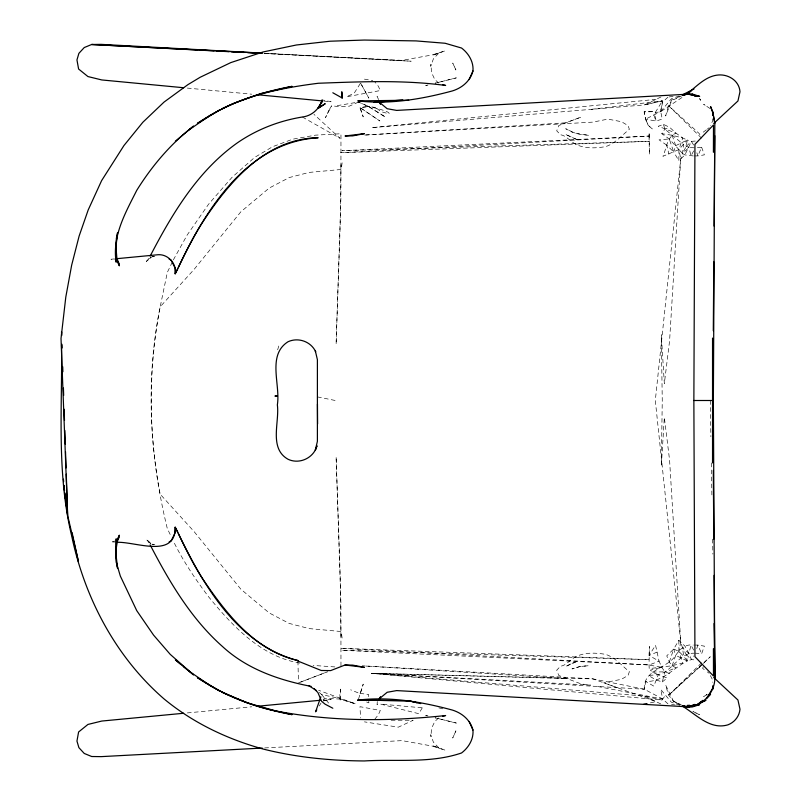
<?xml version="1.0" encoding="UTF-8"?>
<svg xmlns="http://www.w3.org/2000/svg" width="801" height="801" viewBox="0 0 801 801"><rect width="100%" height="100%" fill="white"/><g stroke="black" fill="none" stroke-linecap="round" stroke-linejoin="round"><path stroke-width="0.6" stroke-dasharray="4 3" d="M693.616 145.081L691.393 141.366L684.915 154.913L678.858 160.701L678.918 149.567L682.712 137.992L675.994 133.156L669.756 127.399L663.488 124.385L658.312 126.248L675.994 133.156C666.812 136.811 666.592 148.515 662.948 156.285L678.918 149.567L687.248 140.015L691.393 141.366L696.85 140.936M712.75 118.808L712.67 121.031L710.357 125.467M377.271 701.506L377.091 704.77L378.583 701.356M663.488 124.385L664.83 129.161L683.714 144.671L682.452 153.432L680.73 158.958L655.308 400.5L680.73 642.042L682.452 647.568L683.714 656.329L687.248 660.985L691.393 659.634L695.759 659.974M693.296 155.945L684.915 154.913L682.452 153.432L686.287 146.353L687.248 140.015L682.712 137.992L672.129 135.269L661.786 133.677L664.83 129.161L669.756 127.399M667.984 703.889L662.717 699.023L644.284 689.21C643.173 669.376 666.973 669.015 675.724 655.338C679.729 649.291 685.396 643.814 693.296 645.055M664.47 696.66L661.966 700.044L371.414 673.311L644.284 689.21L645.716 681.471C662.838 682.082 673.441 667.954 687.248 660.985L686.287 654.647L682.452 647.568L688.94 653.476L691.393 659.634L693.616 655.919M669.756 673.601L664.83 671.839L661.786 667.323L659.063 661.165L649.07 655.468L649.391 646.437L649.03 664.94L649.2 668.645L672.129 665.731L682.712 663.008L678.918 651.433L680.73 642.042L669.576 460.034L664.339 417.421L661.306 466.242L662.257 400.5L661.306 334.758L664.339 383.579L669.576 340.966L680.73 158.958L678.918 149.567L669.276 138.963L661.786 133.677M667.984 97.111L662.717 101.977L660.535 111.609L645.556 119.159L648.409 125.587L652.294 128.941L648.209 125.286L645.556 119.159L644.284 111.79L654.017 111.679L644.114 111.82L645.556 119.159L655.939 121.021L662.277 119.109L660.705 111.609L662.427 100.856L590.998 109.377M693.676 650.102L691.003 645.045L688.94 653.476L684.915 646.087L678.858 640.299L673.701 649.04L666.762 655.839L669.276 662.037L672.129 665.731L675.994 667.844L658.312 674.752L648.409 675.413L655.939 679.979L662.307 681.911L664.83 671.839C674.492 666.102 681.671 652.675 694.227 653.195M358.558 698.953L363.233 684.094L360.21 693.696L350.648 689.811M277.637 349.817L279.279 344.38M672.129 135.269L675.724 145.662L673.701 151.96L678.858 160.701M696.76 648.53L697.881 645.075L704.379 646.137L701.626 653.756L695.278 653.135M669.276 662.037L673.701 649.04L678.918 651.433L683.714 656.329M703.298 666.552L702.667 668.414L706.392 671.208M672.129 665.731L675.724 655.338L673.701 649.04M697.391 147.654L701.626 147.244L697.881 155.925L694.437 155.935M172.345 261.977L167.329 272.36L160.19 306.793C145.201 380.105 149.637 456.21 167.329 528.64L171.404 536.95M662.307 681.911L667.153 677.966L658.312 674.752L653.806 686.127L645.716 681.471M173.346 259.904L187.194 234.993L208.55 204.255L231.97 177.391L254.548 157.477L272.54 146.733L292.655 139.194L315.514 135.149L340.966 133.737L340.906 197.577L336.11 344.25L340.175 225.992L340.966 162.853L342.117 162.813L341.256 169.462L309.236 172.405L289.221 177.562L269.196 188.075L240.861 211.794L194.002 269.516L160.19 306.793C148.305 368.63 148.305 432.37 160.19 494.207L194.002 531.484L240.861 589.206L269.196 612.925L289.221 623.438L309.236 628.595L341.256 631.538L342.117 638.187L340.966 638.147L340.175 575.008L336.11 456.75L340.906 603.423L340.966 667.263M693.676 150.898L691.003 155.955L688.94 147.524L683.714 144.671M656.049 99.354L371.414 127.689L644.314 104.931L662.427 100.856L653.806 114.873L655.939 121.021L655.148 112.701L660.705 111.609L683.944 96.23M319.209 705.991L321.031 703.068M360.57 83.064L368.84 98.133L360.57 83.064L354.152 93.226L346.422 96.831L380.295 90.543L378.332 86.218L374.728 81.692M701.556 662.868L668.925 694.948L699.053 667.603L700.274 665.751M148.956 258.333L147.274 260.826L151.339 257.011L146.243 261.486L150.738 257.261M374.728 719.308L378.332 714.782L380.295 710.457L359.969 706.682L360.57 717.936M660.705 111.609L671.308 98.843L678.878 96.02M686.287 146.353L691.393 141.366M323.123 699.774L324.675 698.272L339.524 699.043L355.163 703.719L318.578 690.272M699.053 667.603L702.507 664.259M703.368 663.428L710.277 656.75L702.928 663.538M668.925 694.948L702.006 664.389M438.658 717.966L434.763 721.521L431.519 728.51L430.938 736.71L430.698 734.727L433.461 742.297L439.198 748.214L432.44 745.561L445.066 750.147L432.22 746.061L402.062 740.625L264.71 747.934M706.392 129.792L702.667 132.586L703.298 134.448M707.323 129.101L709.205 127.689M706.872 694.567L703.628 696.7L707.333 694.267M675.724 145.662L687.248 140.015M679.959 96.18L673.481 99.745L681.24 96.31M661.005 96.961L644.525 104.911L662.427 100.856M657.2 652.044L649.07 655.468L655.548 645.276L659.063 661.165L649.01 665.04L661.786 667.323L650.422 670.127L652.294 672.059L658.312 674.752M300.816 682.001L327.579 671.719M298.493 682.893L327.219 671.919M151.81 256.891L153.942 256.17M323.334 700.915L331.103 699.243L323.674 699.954M650.382 702.867L656.049 701.646L592.85 678.878L362.202 665.791M323.354 700.895L331.103 699.243M152.51 256.801L154.853 256.38M116.636 540.875L110.959 541.756L114.543 542.097M669.165 96.931L675.103 96.03M114.543 258.903L110.959 259.244L114.363 259.774M187.314 712.92L251.774 706.792M365.957 134.958L565.756 122.803L581.115 117.086L558.788 125.517L556.705 130.803L560.45 134.718C566.007 135.539 569.291 140.435 573.906 143.139C583.258 149.026 595.073 148.365 605.576 146.643C615.368 143.469 621.736 135.339 629.376 129.331L628.094 125.607L621.436 121.692L607.859 119.119L592.85 122.122L362.202 135.209M652.294 672.059L664.83 671.839M391.118 720.229L413.136 720.259L398.307 727.178L364.405 721.861M694.437 645.065L697.881 645.075L701.626 653.756M264.951 53.357L402.062 60.375L432.22 54.939L445.066 50.853L432.44 55.439L439.198 52.786L433.461 58.703L430.698 66.273L430.938 64.29L431.519 72.49L434.763 79.479L438.658 83.034M263.899 53.497L411.143 61.206L264.24 53.226M694.227 147.805L688.94 147.524L682.452 153.432L678.918 149.567M334.908 666.933L313.101 665.431M365.957 666.062L566.908 678.547L371.414 673.311L644.525 696.089L661.966 700.044M187.314 88.08L251.774 94.208M323.674 101.046L331.103 101.757L323.334 100.085M359.929 693.376L368.66 694.487L368.74 698.082M671.548 704.429L675.103 704.97M364.405 79.139L372.805 80.581M299.864 663.088C260.886 656.55 232.42 625.921 208.55 596.745C195.374 579.173 182.948 560.89 173.346 541.096M152.51 544.199L154.853 544.62M597.616 686.487L662.717 699.023L660.705 689.391L671.308 702.157L681.04 705.781M317.456 396.906L335.329 400.5M644.284 689.21L592.85 678.878L371.414 673.311L590.617 685.145L581.115 683.914L558.788 675.483L556.705 670.197L560.45 666.282C566.007 665.461 569.291 660.565 573.906 657.861C583.258 651.974 595.073 652.635 605.576 654.357C615.368 657.531 621.736 665.661 629.376 671.669L628.094 675.393L621.436 679.308L603.714 682.782L616.93 687.618M319.239 692.465L321.652 694.567L338.242 698.212L355.163 703.719M438.918 707.884L443.774 709.035M151.81 544.109L153.942 544.83M366.558 701.996L368.84 702.867L368.76 699.273M687.248 660.985L675.724 655.338M679.959 704.82L673.481 701.255L665.631 685.035L668.414 694.817L673.481 701.255L681.24 704.69M644.525 696.089L662.988 704.99M673.481 701.255L679.959 704.62M302.367 117.006L339.934 138.243L313.962 114.323M710.117 108.566L703.628 104.3L705.14 105.301M666.762 145.161L659.063 139.835L669.276 138.963L673.701 151.96L666.762 145.161L668.915 154.293M707.323 671.899L709.205 673.311M150.738 543.739L146.243 539.514L151.339 543.989L147.274 540.174L148.956 542.667M686.287 654.647L691.393 659.634M701.556 138.132L668.925 106.052L699.053 133.397L700.274 135.249M321.652 694.567L329.862 704.61M710.357 675.533L712.67 679.969L712.67 682.312M378.583 99.644L377.091 96.23L377.271 99.494M701.626 147.244L704.379 154.863L697.881 155.925L696.76 152.47M297.922 661.065L298.453 681.681M710.277 400.5L710.887 436.725M711.338 462.958L711.889 495.439M712.64 539.153L712.89 554.142M678.858 640.299L678.918 651.433M649.03 136.06L649.391 154.563L649.2 132.355L649.03 136.06L340.735 152.711L649.01 141.346L341.927 150.738L649.03 136.06M455.889 730.902L452.735 737.971L455.889 730.902M456.27 723.053L435.103 717.796L456.27 723.053M340.725 689.14L340.105 700.815L339.854 694.287L340.725 689.14M668.414 106.183L665.631 115.965L672.229 99.224L668.414 106.183M328.951 110.117L325.486 117.637L331.614 105.802L328.951 110.117M422.287 707.834L418.783 713.691L380.435 704.059L422.287 707.834M570.412 663.989L565.426 666.652L577.551 661.155L570.412 663.989M358.558 102.047L349.266 106.173L339.854 106.713L334.357 106.112L358.558 102.047L368.66 106.513L359.929 107.624L363.233 116.906L360.05 107.574L379.864 120.971L359.929 107.624L368.53 106.453L385.621 117.196L368.51 106.493L358.558 102.047M580.064 666.502L571.964 668.915L580.134 666.502L588.525 665.711L580.134 666.502M428.054 84.976L425.701 85.567L428.054 84.986M456.26 77.887L435.103 83.204L456.26 77.887M649.01 659.654L341.927 650.262L649.03 664.94L340.735 648.289L649.01 659.654M588.525 135.289L580.064 134.498L571.964 132.085L565.716 128.741L574.487 132.946L588.525 135.289M375.709 107.574C350.017 103.219 391.729 110.168 388.996 113.832L381.036 111.669L375.709 107.574M428.054 716.014L425.701 715.433L428.054 716.024M577.551 139.845L565.426 134.348L577.551 139.845M699.403 714.712L692.925 711.448L699.403 714.712M700.715 100.245L699.533 98.613L700.715 100.245M455.879 69.937L452.735 63.029L455.879 69.937"/><path stroke-width="1.2" d="M316.906 446.007C313.602 458.072 299.364 464.68 288.02 459.253C268.695 448.32 279.669 422.257 277.356 404.865C280.62 384.45 266.883 355.163 288.02 341.747C298.212 337.051 310.888 341.466 315.664 351.699L315.324 350.858L317.396 359.669L317.396 441.331L315.324 450.142L316.936 445.927M713.421 152.31L713.491 124.946L694.948 144.33L693.866 400.5L694.948 656.67L713.491 676.054L713.421 648.69M683.423 706.142C699.844 709.336 715.163 693.886 714.832 677.676L713.361 400.5L714.832 123.324L712.69 111.659L710.567 106.563L712.97 113.251L714.832 123.324M712.54 462.918L712.54 338.082M713.29 330.743L713.821 261.847M714.091 226.092L714.782 135.679M712.88 115.474L712.69 111.659M417.081 702.727L408.77 700.775L357.787 700.114C389.546 696.309 421.807 701.806 452.475 710.097C462.177 713.13 470.337 720.019 472.96 730.061C473.761 739.183 468.605 747.583 461.576 752.96C430.417 763.633 396.675 759.008 364.365 760.95C330.262 760.75 296.18 757.325 263.058 749.025C227.144 739.113 192.881 722.772 164.075 698.943C115.805 657.11 84.686 597.987 71.669 535.859C56.551 473.321 62.318 408.82 61.557 345.141M321.421 103.449L322.232 99.845C319.439 108.946 311.939 115.895 302.367 117.006C279.118 120.801 256.761 129.452 237.356 142.858C197.657 170.993 172.195 213.737 150.127 256.15M320.841 696.87L315.584 711.799L316.795 709.856M379.073 700.224L380.565 696.81L379.284 698.812L387.163 692.284L396.645 690.592L686.978 706.772L683.413 706.182M72.1 532.675L78.408 561.421L67.634 515.393L61.016 338.493L65.802 297.061L71.669 265.141L79.119 236.085L88.19 209.972L101.607 180.636L123.935 145.562L142.858 122.253L164.075 102.057L187.895 84.656L200.16 77.266L230.788 62.608L263.058 51.975L296.36 44.996L330.222 41.211L364.365 40.05L416.099 40.911L445.146 43.264L461.576 48.04C468.605 53.417 473.761 61.817 472.96 70.939C470.337 80.981 462.177 87.87 452.475 90.903C421.807 99.194 389.546 104.691 357.787 100.886L408.74 100.225M469.146 79.559L472.96 70.939M178.403 267.484C205.817 209.221 247.259 142.147 318.147 137.762C265.461 138.343 228.085 183.008 201.662 223.689C191.509 239.669 183.419 256.821 175.199 273.802C176.881 263.93 168.25 254.097 158.218 254.718L116.936 258.673M177.892 268.605L175.199 273.802L175.259 268.385L171.184 260.195L169.121 259.063M117.407 539.363L119.339 535.188C115.474 545.711 114.974 557.496 117.587 568.38L115.965 554.252L116.165 538.793L116.355 562.692L120.33 576.049L136.731 610.622L153.562 635.103L170.233 654.367L193.462 674.832M322.052 101.727L317.897 108.455L325.236 103.699L317.917 108.425L321.341 102.518M117.226 540.495L119.139 537.511M710.567 694.437L706.492 698.732L712.97 687.749L712.69 689.341L712.68 685.826M713.701 123.514L737.951 100.976L739.984 91.755C739.283 81.071 728.92 74.303 718.767 74.964C705.531 75.865 696.81 86.568 686.787 93.857L684.575 94.838M193.462 126.168C170.683 143.85 151.92 165.947 136.731 190.378C125.437 212.816 112 236.105 116.165 262.207L116.355 238.308L117.587 232.62L115.965 246.748L116.816 257.532L119.339 265.812L117.407 261.637M175.359 141.196L193.371 126.248M693.265 705.06L696.94 704.84L702.777 700.384M188.946 129.912L210.002 115.494L220.515 109.487L197.366 123.414C225.752 104.09 258.473 92.485 292.085 86.348L261.016 93.507L233.852 103.309L221.627 108.976C251.874 93.957 285.126 87.429 318.377 83.254C360.76 81.702 403.504 79.78 445.646 85.467L442.542 84.606M690.993 91.334L686.787 93.857L682.112 94.999L694.006 89.011M169.121 541.937L171.184 540.805L175.259 532.615L175.199 527.198L177.892 532.395M696.94 704.84L705.961 700.274L700.404 702.327M345.031 665.01L364.365 667.333L352.62 665.11L345.031 665.01L330.673 670.597L321.241 670.487L297.922 661.065M688.199 706.852L694.857 704.389M442.542 716.394L445.646 715.533C389.376 721.481 331.804 721.731 276.075 711.008C257.151 707.243 238.978 700.364 221.627 692.024L247.659 702.988L276.075 711.008L292.085 714.652C258.473 708.565 225.842 696.69 197.366 677.636L220.515 691.513L210.002 685.506L188.946 671.088L183.469 666.542M643.583 704.329L646.988 703.598M683.413 94.818L686.978 94.228L396.645 110.408L387.163 108.716L379.284 102.188L380.565 104.19L379.073 100.776M682.232 94.949L686.978 94.228M683.423 94.858L688.199 94.148L696.94 96.16L694.487 96.01M183.589 713.27L101.777 721.05L87.94 724.444L78.598 731.984L76.956 741.065L78.888 747.653L84.255 753.461L91.694 756.514L101.156 756.635L262.217 748.064M257.972 706.202L319.949 700.304M373.987 102.438L402.813 99.925M687.148 705.421L689.601 705.28M693.866 400.5L712.169 400.5M357.787 700.114L408.74 700.775L420.715 703.588M262.458 53.226L91.694 44.486L84.255 47.539L78.888 53.347L76.956 59.935L78.598 69.016L87.94 76.556L101.777 79.95L183.589 87.73M197.757 50.042L91.694 44.486L101.156 44.365L261.757 53.086M200.26 50.173L213.987 50.884M216.48 51.024L228.956 51.675M231.449 51.805L243.935 52.455M247.679 52.656L258.903 53.236M257.972 94.798L322.433 100.926M116.936 542.327C135.219 541.396 175.599 559.168 175.199 527.198C183.419 544.179 191.509 561.331 201.662 577.311C225.371 612.585 254.508 650.833 298.192 660.615C238.057 645.185 203.664 585.901 178.403 533.516M682.232 706.051L686.978 706.772M311.138 686.387C279.018 680.169 247.129 669.215 222.598 646.617C191.028 618.712 169.391 581.866 150.127 544.85M684.575 706.162L686.787 707.143L692.264 706.973L699.663 704.62L686.787 707.143L682.112 706.001C696.099 714.212 709.876 730.172 727.899 724.855C734.537 722.322 739.323 716.364 739.984 709.245L737.951 700.024L713.701 677.486M332.826 708.234L325.096 704.189L321.581 701.265L317.917 692.575L314.002 688.59M332.826 92.766L342.387 98.112L341.787 91.765L341.997 97.902M308.856 685.746L316.515 690.562M175.359 659.804L193.371 674.752M176.16 660.475L180.726 664.269M117.226 260.505L119.139 263.489M469.146 721.441L472.96 730.061M66.853 508.725L64.751 493.116M64.05 485.897L64.511 490.713M63.419 479.158L63.659 481.631M64.02 485.346L64.491 490.312M64.731 492.785L67.634 515.393L66.273 474.172M61.677 335.509L61.557 331.764L61.557 335.409M61.967 344.26L62.098 348.004M62.718 366.748L62.878 371.744M63.419 387.984L63.669 395.474M64.12 409.221L64.491 420.455M64.821 430.447L65.281 444.195M65.522 451.684L66.062 467.924M714.102 623.488L714.832 677.676L714.091 575.378M713.29 470.447L713.821 539.153M317.456 404.094L317.596 423.959M364.365 133.667L352.62 135.89L345.031 135.99L364.365 133.667M277.356 396.135L275.144 396.044L277.356 396.135M692.264 94.027L686.787 93.857L699.663 96.38L692.264 94.027"/></g></svg>
